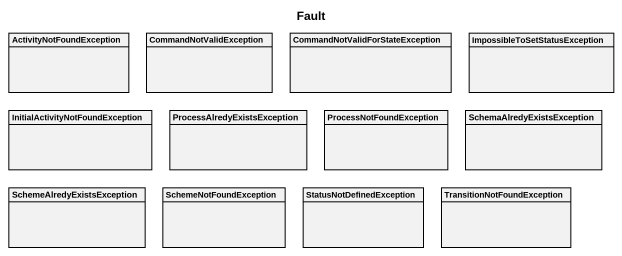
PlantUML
@startuml
title Fault
hide circle
hide empty members
class ActivityNotFoundException
class CommandNotValidException
class "CommandNotValidForStateException" as CommandNotValidForStateExcep
class "ImpossibleToSetStatusException" as ImpossibleToSetStatusExcepti
class "InitialActivityNotFoundException" as InitialActivityNotFoundExcep
class ProcessAlredyExistsException
class ProcessNotFoundException
class SchemaAlredyExistsException
class SchemeAlredyExistsException
class SchemeNotFoundException
class StatusNotDefinedException
class TransitionNotFoundException
@enduml
